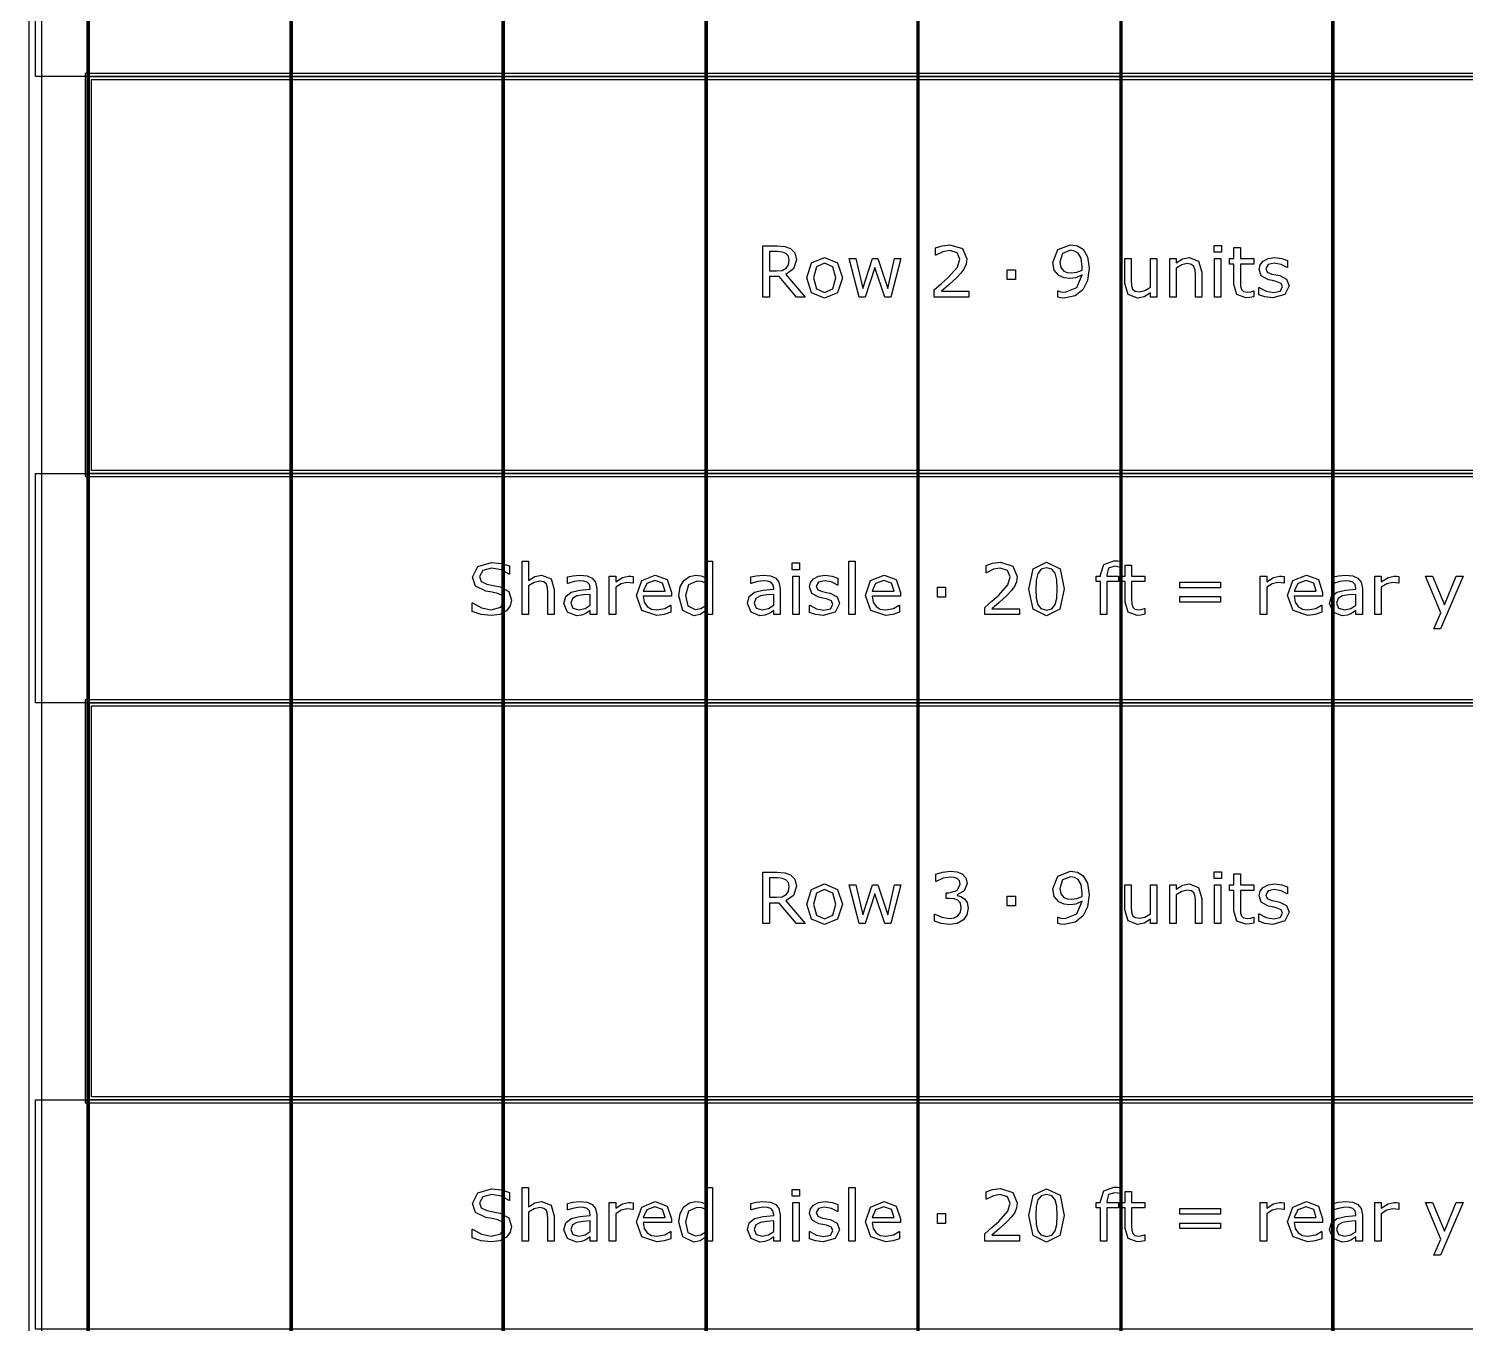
# Model space of a CAD drawing. Header units: inches. Extents: x -33163 to 19162, y -8858 to 30669.
# Drawn here: x 16442 to 17964, y 27887 to 29259 of the extents above; entities that cross this region are included whole.
import ezdxf

# ---------------------------------------------------------------- set-up
doc = ezdxf.new("R2010")
doc.units = ezdxf.units.IN
doc.layers.add('Layer 1', color=7, linetype='Continuous')

msp = doc.modelspace()

# ---------------------------------------------------------------- linework, layer by layer
at = {"layer": 'Layer 1', "color": 7}
for points in [[(16441.96827, 30123.18718), (16441.96827, 25890.37361), (18551.35933, 25890.37361), (18551.35933, 30123.18718), (16441.96827, 30123.18718)], [(16503.70288, 29872.96009), (16503.70288, 26131.24642), (16506.51648, 26131.24642), (16506.51648, 29872.96009), (16503.70288, 29872.96009)], [(16718.85141, 29872.96009), (16718.85141, 26131.24642), (16721.66502, 26131.24642), (16721.66502, 29872.96009), (16718.85141, 29872.96009)], [(16943.35423, 29872.96009), (16943.35423, 26131.24642), (16946.16784, 26131.24642), (16946.16784, 29872.96009), (16943.35423, 29872.96009)], [(17158.50277, 29872.96009), (17158.50277, 26131.24642), (17161.31638, 26131.24642), (17161.31638, 29872.96009), (17158.50277, 29872.96009)], [(17383.00559, 29872.96009), (17383.00559, 26131.24642), (17385.8192, 26131.24642), (17385.8192, 29872.96009), (17383.00559, 29872.96009)], [(17598.15412, 29872.96009), (17598.15412, 26131.24642), (17600.96773, 26131.24642), (17600.96773, 29872.96009), (17598.15412, 29872.96009)], [(17822.65695, 29872.96009), (17822.65695, 26131.24642), (17825.47055, 26131.24642), (17825.47055, 29872.96009), (17822.65695, 29872.96009)], [(16505.10968, 29208.80591), (18488.21793, 29208.80591), (18488.21793, 28787.86313), (16505.10968, 28787.86313), (16505.10968, 29208.80591)], [(16508.38004, 29205.53556), (18484.94757, 29205.53556), (18484.94757, 28791.13348), (16508.38004, 28791.13348), (16508.38004, 29205.53556)], [(16505.10968, 28544.65174), (18488.21793, 28544.65174), (18488.21793, 28123.70895), (16505.10968, 28123.70895), (16505.10968, 28544.65174)], [(16508.38004, 28541.38138), (18484.94757, 28541.38138), (18484.94757, 28126.97931), (16508.38004, 28126.97931), (16508.38004, 28541.38138)]]:
    msp.add_lwpolyline(points, close=True, dxfattribs=at)
for points in [[(16455.99968, 30109.15577), (18537.32793, 30109.15577), (18537.32793, 25904.40502), (16455.99968, 25904.40502), (16455.99968, 30109.15577)], [(16505.10968, 29872.96009), (16505.10968, 26131.24642)], [(16720.25822, 29872.96009), (16720.25822, 26131.24642)], [(16944.76104, 29872.96009), (16944.76104, 26131.24642)], [(17159.90957, 29872.96009), (17159.90957, 26131.24642)], [(17384.41239, 29872.96009), (17384.41239, 26131.24642)], [(17599.56093, 29872.96009), (17599.56093, 26131.24642)], [(17824.06375, 29872.96009), (17824.06375, 26131.24642)], [(16448.98397, 29452.0173), (18544.34363, 29452.0173), (18544.34363, 29208.80591), (16448.98397, 29208.80591), (16448.98397, 29452.0173)], [(16501.83932, 29212.07627), (16501.83932, 28784.59277), (18491.48828, 28784.59277), (18491.48828, 29212.07627), (16501.83932, 29212.07627)], [(17264.88952, 28974.94881), (17255.49868, 28974.94881), (17237.3017, 28996.58058), (17227.10692, 28996.58058), (17227.10692, 28974.94881), (17219.87202, 28974.94881), (17219.87202, 29029.35715), (17235.10924, 29029.35715), (17243.33079, 29028.69955), (17249.25028, 29026.43412), (17253.85436, 29021.72041), (17255.53524, 29014.55858), (17252.57544, 29004.69271), (17244.42704, 28998.73666), (17264.88952, 28974.94881)], [(17247.97136, 29014.04682), (17247.13136, 29018.1758), (17244.42739, 29021.2452), (17240.70028, 29022.70684), (17235.62118, 29023.14556), (17227.10728, 29023.14556), (17227.10728, 29002.61), (17234.41533, 29002.61), (17240.40797, 29003.19462), (17244.75619, 29005.46016), (17247.16785, 29008.96799), (17247.97136, 29014.0471), (17247.97136, 29014.04682)], [(17438.45527, 28974.94881), (17401.62277, 28974.94881), (17401.62277, 28982.58573), (17409.29628, 28989.16293), (17416.4947, 28995.70364), (17426.1047, 29006.48294), (17428.69904, 29015.14303), (17425.88547, 29021.75682), (17418.10242, 29024.16845), (17410.90401, 29022.99916), (17403.34023, 29019.41824), (17402.97449, 29019.41824), (17402.97449, 29027.09165), (17409.88066, 29029.43023), (17418.28482, 29030.48989), (17431.4028, 29026.43395), (17436.153, 29015.50842), (17435.34946, 29009.6985), (17433.04747, 29004.61949), (17429.68572, 29000.1615), (17425.04516, 28995.30166), (17416.9698, 28987.84752), (17409.18675, 28981.19721), (17438.45538, 28981.19721), (17438.45527, 28974.94881)], [(17565.79775, 29005.42328), (17564.15347, 28992.48809), (17559.25714, 28982.58573), (17550.92596, 28976.15466), (17539.16005, 28973.88915), (17535.57914, 28974.10804), (17532.58274, 28974.72919), (17532.58274, 28981.7084), (17532.94852, 28981.7084), (17535.94477, 28980.64875), (17540.25654, 28980.17354), (17552.89943, 28984.9969), (17558.23426, 28998.37063), (17551.83977, 28995.44743), (17545.29906, 28994.57091), (17539.19678, 28995.22851), (17533.75232, 28997.78636), (17528.89248, 29003.4501), (17527.28479, 29011.67158), (17532.76574, 29025.22799), (17546.13944, 29030.45319), (17553.4475, 29029.21086), (17559.3305, 29025.5569), (17564.11726, 29017.73726), (17565.79803, 29005.42318), (17565.79775, 29005.42328)], [(17558.41669, 29006.99452), (17557.2474, 29016.09305), (17554.03184, 29021.42792), (17550.34129, 29023.7665), (17546.06612, 29024.49703), (17537.7349, 29021.20836), (17534.70216, 29011.96371), (17535.68866, 29006.29998), (17539.01382, 29002.46331), (17542.63133, 29000.92856), (17547.01614, 29000.56281), (17552.78951, 29001.32987), (17558.27057, 29003.55878), (17558.34538, 29005.05697), (17558.42022, 29006.9936), (17558.41669, 29006.99452)], [(17705.89285, 29022.59721), (17698.14629, 29022.59721), (17698.14629, 29029.72255), (17705.89285, 29029.72255), (17705.89285, 29022.59721)], [(17740.24058, 28975.31455), (17736.00196, 28974.47456), (17731.94595, 28974.14526), (17722.44555, 28977.50701), (17719.19343, 28988.28634), (17719.19343, 29009.99116), (17714.55287, 29009.99116), (17714.55287, 29015.76453), (17719.19343, 29015.76453), (17719.19343, 29027.49399), (17726.06302, 29027.49399), (17726.06302, 29015.76453), (17740.24058, 29015.76453), (17740.24058, 29009.99116), (17726.06302, 29009.99116), (17726.06302, 28991.39223), (17726.20896, 28986.34971), (17727.23213, 28982.98807), (17729.42448, 28980.83217), (17733.73625, 28980.17457), (17737.24412, 28980.64977), (17739.87501, 28981.4898), (17740.24076, 28981.4898), (17740.24058, 28975.31455)], [(17304.31633, 28995.33825), (17299.20067, 28979.58938), (17285.49813, 28973.81611), (17271.72244, 28979.58938), (17266.64344, 28995.33825), (17271.72244, 29011.08702), (17285.49813, 29016.89698), (17299.20067, 29011.08702), (17304.31633, 28995.33825), (17304.31633, 28995.33825)], [(17297.22755, 28995.33825), (17294.12166, 29007.10416), (17285.49813, 29010.97739), (17276.80155, 29007.10416), (17273.73222, 28995.33825), (17276.83814, 28983.68187), (17285.49813, 28979.73557), (17294.08507, 28983.64539), (17297.22755, 28995.33825), (17297.22755, 28995.33825)], [(17366.28845, 29015.76418), (17355.65528, 28974.94881), (17349.29724, 28974.94881), (17338.81026, 29006.4099), (17328.39632, 28974.94881), (17322.07488, 28974.94881), (17311.33204, 29015.76418), (17318.49386, 29015.76418), (17325.9847, 28984.15697), (17336.17937, 29015.76418), (17341.8431, 29015.76418), (17352.2936, 28984.15697), (17359.38238, 29015.76418), (17366.28845, 29015.76418)], [(17487.60183, 28993.62079), (17478.86877, 28993.62079), (17478.86877, 29003.96168), (17487.60183, 29003.96168), (17487.60183, 28993.62079)], [(17637.63577, 28974.94881), (17630.76626, 28974.94881), (17630.76626, 28979.47985), (17624.11591, 28975.27772), (17617.10021, 28973.81611), (17607.08822, 28977.72589), (17603.50723, 28989.27257), (17603.50723, 29015.76418), (17610.37682, 29015.76418), (17610.37682, 28992.52468), (17610.66867, 28987.18974), (17611.911, 28983.42612), (17614.46885, 28981.08757), (17619.03638, 28980.357), (17624.8462, 28981.74545), (17630.7658, 28985.28988), (17630.7658, 29015.76436), (17637.63531, 29015.76436), (17637.63577, 28974.94881)], [(17685.28413, 28974.94881), (17678.41466, 28974.94881), (17678.41466, 28998.18842), (17678.08536, 29003.4502), (17676.87951, 29007.32343), (17674.24862, 29009.58893), (17669.79073, 29010.35599), (17663.90783, 29008.96743), (17658.02482, 29005.423), (17658.02482, 28974.94881), (17651.15524, 28974.94881), (17651.15524, 29015.76418), (17658.02521, 29015.76418), (17658.02521, 29011.23325), (17664.67553, 29015.39879), (17671.72775, 29016.89698), (17681.81286, 29012.91402), (17685.28413, 29001.44042), (17685.28413, 28974.94881)], [(17705.45434, 28974.94881), (17698.58483, 28974.94881), (17698.58483, 29015.76418), (17705.45434, 29015.76418), (17705.45434, 28974.94881)], [(17777.69428, 28986.71511), (17773.05364, 28977.5435), (17760.44731, 28973.96259), (17752.11613, 28975.02224), (17745.79468, 28977.39738), (17745.79468, 28985.10738), (17746.16043, 28985.10738), (17753.3954, 28981.19756), (17761.03233, 28979.77255), (17768.12111, 28981.23415), (17770.67893, 28985.83813), (17769.2904, 28989.49219), (17763.95554, 28991.6115), (17760.1188, 28992.37856), (17755.84362, 28993.32858), (17748.20666, 28997.49422), (17745.97775, 29004.29066), (17747.00092, 29009.04086), (17750.17988, 29013.02372), (17755.36859, 29015.72776), (17762.45737, 29016.75086), (17769.83847, 29015.83694), (17776.08683, 29013.68115), (17776.08683, 29006.33653), (17775.72109, 29006.33653), (17769.3266, 29009.58865), (17761.9454, 29010.94062), (17755.58747, 29009.47901), (17752.99307, 29005.20384), (17754.56431, 29001.40365), (17759.53378, 28999.32083), (17763.7725, 28998.44435), (17767.71877, 28997.64081), (17775.09987, 28993.87721), (17777.69428, 28986.71528), (17777.69428, 28986.71511)], [(16448.98397, 28787.86313), (18544.34363, 28787.86313), (18544.34363, 28544.65174), (16448.98397, 28544.65174), (16448.98397, 28787.86313)], [(16953.76817, 28653.72418), (16952.27001, 28647.43923), (16948.14103, 28642.17744), (16941.308, 28638.52348), (16931.95372, 28637.20797), (16921.3571, 28638.30421), (16911.8201, 28641.55633), (16911.8201, 28650.6183), (16912.33179, 28650.6183), (16921.86876, 28645.31992), (16932.02697, 28643.45637), (16942.47747, 28645.97762), (16946.24106, 28652.70101), (16944.45066, 28658.03584), (16939.07923, 28660.70333), (16933.12318, 28661.90918), (16926.3632, 28663.11495), (16915.62046, 28668.34025), (16912.14911, 28678.02334), (16917.92249, 28689.20469), (16932.57511, 28693.58954), (16943.09869, 28692.49329), (16951.576, 28689.78935), (16951.576, 28681.23889), (16951.06434, 28681.23889), (16942.87931, 28685.58722), (16932.53845, 28687.34114), (16923.18417, 28684.92941), (16919.6763, 28678.7176), (16921.43025, 28673.38277), (16927.60557, 28670.42297), (16934.25581, 28669.18064), (16941.56383, 28667.68248), (16950.69895, 28662.82264), (16953.76828, 28653.72418), (16953.76817, 28653.72418)], [(16998.96835, 28638.19458), (16992.09888, 28638.19458), (16992.09888, 28661.43419), (16991.76958, 28666.69597), (16990.56374, 28670.5692), (16987.93284, 28672.8347), (16983.47495, 28673.60176), (16977.59205, 28672.2132), (16971.70905, 28668.66877), (16971.70905, 28638.19458), (16964.83946, 28638.19458), (16964.83946, 28695.05114), (16971.70905, 28695.05114), (16971.70905, 28674.47902), (16978.35939, 28678.64456), (16985.41158, 28680.14275), (16995.49672, 28676.15979), (16998.968, 28664.68619), (16998.96835, 28638.19458)], [(17166.76084, 28638.19458), (17159.89133, 28638.19458), (17159.89133, 28642.46975), (17153.71601, 28638.48689), (17146.73686, 28637.06188), (17135.11708, 28642.68902), (17130.84187, 28658.29171), (17132.3035, 28667.53636), (17136.32292, 28674.44243), (17142.09622, 28678.68115), (17148.96581, 28680.14275), (17154.66603, 28679.44867), (17159.89133, 28677.36584), (17159.89133, 28695.05132), (17166.76084, 28695.05132), (17166.76084, 28638.19458)], [(17258.91512, 28685.84298), (17251.16867, 28685.84298), (17251.16867, 28692.96832), (17258.91512, 28692.96832), (17258.91512, 28685.84298)], [(17318.00063, 28638.19458), (17311.13111, 28638.19458), (17311.13111, 28695.05114), (17318.00063, 28695.05114), (17318.00063, 28638.19458)], [(17491.96844, 28638.19458), (17455.13593, 28638.19458), (17455.13593, 28645.8315), (17462.80934, 28652.4087), (17470.00775, 28658.94941), (17479.61776, 28669.72871), (17482.21217, 28678.3888), (17479.39859, 28685.00259), (17471.61555, 28687.41421), (17464.41706, 28686.24492), (17456.85329, 28682.66401), (17456.48754, 28682.66401), (17456.48754, 28690.33742), (17463.39361, 28692.676), (17471.79787, 28693.73566), (17484.91575, 28689.67972), (17489.66595, 28678.75419), (17488.86241, 28672.94427), (17486.56035, 28667.86526), (17483.19867, 28663.40727), (17478.55803, 28658.54743), (17470.48267, 28651.09329), (17462.69963, 28644.44298), (17491.96833, 28644.44298), (17491.96844, 28638.19458)], [(17539.4706, 28665.41705), (17534.86652, 28643.89491), (17520.6524, 28637.06188), (17506.32864, 28644.00444), (17501.8342, 28665.3439), (17506.40179, 28686.75651), (17520.6524, 28693.69906), (17534.93967, 28686.64687), (17539.4706, 28665.41705), (17539.4706, 28665.41705)], [(17529.86056, 28648.82779), (17531.57792, 28655.77045), (17532.05313, 28665.41705), (17531.57792, 28675.06365), (17529.82401, 28682.0062), (17526.31614, 28686.24492), (17520.6524, 28687.66994), (17514.95218, 28686.24492), (17511.40775, 28681.93316), (17509.69039, 28674.88097), (17509.25167, 28665.3439), (17509.65391, 28655.80694), (17511.37137, 28648.93742), (17514.76957, 28644.58906), (17520.65251, 28643.09097), (17526.3528, 28644.51602), (17529.86067, 28648.82779), (17529.86056, 28648.82779)], [(17599.43305, 28688.40079), (17599.0673, 28688.40079), (17596.10751, 28689.05839), (17592.89198, 28689.42417), (17586.46091, 28687.45105), (17584.48772, 28680.39876), (17584.48772, 28679.01023), (17596.87485, 28679.01023), (17596.87485, 28673.23686), (17584.70699, 28673.23686), (17584.70699, 28638.19458), (17577.83737, 28638.19458), (17577.83737, 28673.23658), (17573.1968, 28673.23658), (17573.1968, 28679.00995), (17577.83737, 28679.00995), (17577.83737, 28680.36192), (17581.45488, 28691.50671), (17591.90537, 28695.4165), (17596.03446, 28695.19761), (17599.4327, 28694.68596), (17599.43305, 28688.40079)], [(17624.97464, 28638.55997), (17620.73596, 28637.71994), (17616.68001, 28637.39068), (17607.17954, 28640.75243), (17603.9275, 28651.53172), (17603.9275, 28673.23658), (17599.28686, 28673.23658), (17599.28686, 28679.00995), (17603.9275, 28679.00995), (17603.9275, 28690.73937), (17610.79701, 28690.73937), (17610.79701, 28679.00995), (17624.97464, 28679.00995), (17624.97464, 28673.23658), (17610.79701, 28673.23658), (17610.79701, 28654.63765), (17610.94295, 28649.59513), (17611.96602, 28646.23345), (17614.15847, 28644.07759), (17618.47014, 28643.41999), (17621.97801, 28643.89519), (17624.6089, 28644.73519), (17624.97464, 28644.73519), (17624.97464, 28638.55997)], [(17043.91281, 28638.19458), (17037.07979, 28638.19458), (17037.07979, 28642.54283), (17034.59509, 28640.78888), (17031.59873, 28639.03496), (17027.65243, 28637.64651), (17022.42712, 28637.06188), (17013.07284, 28640.71584), (17009.23617, 28650.03364), (17011.20939, 28657.52437), (17016.90962, 28662.0553), (17025.86192, 28664.28424), (17037.07979, 28665.16072), (17037.07979, 28666.22038), (17036.23976, 28670.09371), (17033.90118, 28672.50534), (17030.39334, 28673.63807), (17026.11813, 28673.92992), (17020.08893, 28673.19935), (17013.21942, 28671.15308), (17012.85368, 28671.15308), (17012.85368, 28678.13223), (17018.66353, 28679.33808), (17026.15427, 28679.99568), (17033.64496, 28679.26514), (17039.1991, 28676.85341), (17042.70693, 28672.50516), (17043.91281, 28665.8914), (17043.91281, 28638.19458)], [(17082.60884, 28671.51922), (17082.24309, 28671.51922), (17079.24674, 28672.03091), (17075.8485, 28672.2133), (17069.70978, 28670.78826), (17064.00955, 28667.17079), (17064.00955, 28638.19458), (17057.13994, 28638.19458), (17057.13994, 28679.00995), (17064.00955, 28679.00995), (17064.00955, 28672.98082), (17071.20794, 28677.62139), (17077.60246, 28679.00995), (17080.19686, 28678.90049), (17082.60849, 28678.57123), (17082.60884, 28671.51922)], [(17123.24153, 28657.88976), (17093.1689, 28657.88976), (17094.3017, 28651.31245), (17097.40763, 28646.74497), (17101.90207, 28644.11407), (17107.67544, 28643.23755), (17116.04312, 28644.88187), (17122.07224, 28648.17054), (17122.43799, 28648.17054), (17122.43799, 28640.67981), (17115.34921, 28638.23163), (17107.74887, 28637.24502), (17091.89047, 28642.72608), (17086.19014, 28658.36521), (17091.63461, 28674.26021), (17106.03141, 28680.14321), (17118.74744, 28675.31986), (17123.24189, 28661.61732), (17123.24153, 28657.88976)], [(17116.55463, 28663.15155), (17113.81417, 28671.51922), (17105.66566, 28674.47902), (17096.85956, 28671.2269), (17093.1689, 28663.15155), (17116.55463, 28663.15155)], [(17159.89133, 28648.24313), (17159.89133, 28671.66541), (17154.92186, 28673.38277), (17150.1351, 28673.85798), (17141.1462, 28669.83852), (17137.93065, 28658.43801), (17140.41542, 28647.36636), (17148.38118, 28643.60277), (17154.30064, 28644.88159), (17159.89133, 28648.24334), (17159.89133, 28648.24313)], [(17238.30652, 28638.19458), (17231.47349, 28638.19458), (17231.47349, 28642.54283), (17228.98882, 28640.78888), (17225.99243, 28639.03496), (17222.04616, 28637.64651), (17216.82086, 28637.06188), (17207.46658, 28640.71584), (17203.62991, 28650.03364), (17205.6031, 28657.52437), (17211.30332, 28662.0553), (17220.25565, 28664.28424), (17231.47349, 28665.16072), (17231.47349, 28666.22038), (17230.63349, 28670.09371), (17228.29491, 28672.50534), (17224.78704, 28673.63807), (17220.51187, 28673.92992), (17214.48267, 28673.19935), (17207.61316, 28671.15308), (17207.24741, 28671.15308), (17207.24741, 28678.13223), (17213.05723, 28679.33808), (17220.54797, 28679.99568), (17228.0387, 28679.26514), (17233.5928, 28676.85341), (17237.10067, 28672.50516), (17238.30652, 28665.8914), (17238.30652, 28638.19458)], [(17258.47669, 28638.19458), (17251.6071, 28638.19458), (17251.6071, 28679.00995), (17258.47669, 28679.00995), (17258.47669, 28638.19458)], [(17301.22869, 28649.96049), (17296.58812, 28640.78888), (17283.98172, 28637.20797), (17275.65061, 28638.26762), (17269.32917, 28640.64279), (17269.32917, 28648.35276), (17269.69491, 28648.35276), (17276.92989, 28644.44298), (17284.56674, 28643.01793), (17291.65549, 28644.47953), (17294.21334, 28649.08351), (17292.82478, 28652.73761), (17287.48995, 28654.85688), (17283.65328, 28655.62394), (17279.378, 28656.57396), (17271.74118, 28660.7396), (17269.51223, 28667.53607), (17270.5353, 28672.28628), (17273.71437, 28676.26914), (17278.90301, 28678.97318), (17285.99186, 28679.99624), (17293.37295, 28679.08236), (17299.62132, 28676.92656), (17299.62132, 28669.58195), (17299.25557, 28669.58195), (17292.86109, 28672.83406), (17285.47999, 28674.18603), (17279.12196, 28672.72443), (17276.52766, 28668.44922), (17278.09889, 28664.64907), (17283.06837, 28662.56625), (17287.30699, 28661.68973), (17291.25336, 28660.88619), (17298.63446, 28657.12259), (17301.22876, 28649.96066), (17301.22869, 28649.96049)], [(17365.75862, 28657.88976), (17335.6861, 28657.88976), (17336.81883, 28651.31245), (17339.92472, 28646.74497), (17344.41916, 28644.11407), (17350.19253, 28643.23755), (17358.56024, 28644.88187), (17364.58937, 28648.17054), (17364.95512, 28648.17054), (17364.95512, 28640.67981), (17357.86633, 28638.23163), (17350.26597, 28637.24502), (17334.40756, 28642.72608), (17328.70727, 28658.36521), (17334.15173, 28674.26021), (17348.54864, 28680.14321), (17361.26457, 28675.31986), (17365.75901, 28661.61732), (17365.75862, 28657.88976)], [(17359.07183, 28663.15155), (17356.3313, 28671.51922), (17348.18279, 28674.47902), (17339.37665, 28671.2269), (17335.6861, 28663.15155), (17359.07183, 28663.15155)], [(17705.10719, 28666.76902), (17661.77056, 28666.76902), (17661.77056, 28672.61543), (17705.10719, 28672.61543), (17705.10719, 28666.76902)], [(17772.59696, 28671.51922), (17772.23118, 28671.51922), (17769.23493, 28672.03091), (17765.83669, 28672.2133), (17759.69793, 28670.78826), (17753.99774, 28667.17079), (17753.99774, 28638.19458), (17747.12813, 28638.19458), (17747.12813, 28679.00995), (17753.99774, 28679.00995), (17753.99774, 28672.98082), (17761.19613, 28677.62139), (17767.59061, 28679.00995), (17770.18495, 28678.90049), (17772.59668, 28678.57123), (17772.59696, 28671.51922)], [(17813.22962, 28657.88976), (17783.15699, 28657.88976), (17784.28979, 28651.31245), (17787.39571, 28646.74497), (17791.89016, 28644.11407), (17797.66342, 28643.23755), (17806.0312, 28644.88187), (17812.06033, 28648.17054), (17812.42607, 28648.17054), (17812.42607, 28640.67981), (17805.33733, 28638.23163), (17797.73696, 28637.24502), (17781.87845, 28642.72608), (17776.17823, 28658.36521), (17781.62269, 28674.26021), (17796.01953, 28680.14321), (17808.73553, 28675.31986), (17813.23001, 28661.61732), (17813.22962, 28657.88976)], [(17806.54271, 28663.15155), (17803.80218, 28671.51922), (17795.65375, 28674.47902), (17786.84753, 28671.2269), (17783.15699, 28663.15155), (17806.54271, 28663.15155)], [(17855.36037, 28638.19458), (17848.52734, 28638.19458), (17848.52734, 28642.54283), (17846.04267, 28640.78888), (17843.04639, 28639.03496), (17839.10001, 28637.64651), (17833.87482, 28637.06188), (17824.52053, 28640.71584), (17820.68376, 28650.03364), (17822.65695, 28657.52437), (17828.35717, 28662.0553), (17837.30961, 28664.28424), (17848.52734, 28665.16072), (17848.52734, 28666.22038), (17847.68734, 28670.09371), (17845.34876, 28672.50534), (17841.84089, 28673.63807), (17837.56572, 28673.92992), (17831.53659, 28673.19935), (17824.66701, 28671.15308), (17824.30126, 28671.15308), (17824.30126, 28678.13223), (17830.11112, 28679.33808), (17837.60192, 28679.99568), (17845.09265, 28679.26514), (17850.64675, 28676.85341), (17854.15462, 28672.50516), (17855.36037, 28665.8914), (17855.36037, 28638.19458)], [(17894.05643, 28671.51922), (17893.69068, 28671.51922), (17890.6944, 28672.03091), (17887.2962, 28672.2133), (17881.15743, 28670.78826), (17875.45711, 28667.17079), (17875.45711, 28638.19458), (17868.58763, 28638.19458), (17868.58763, 28679.00995), (17875.45711, 28679.00995), (17875.45711, 28672.98082), (17882.65552, 28677.62139), (17889.05011, 28679.00995), (17891.64442, 28678.90049), (17894.05607, 28678.57123), (17894.05643, 28671.51922)], [(17962.13082, 28679.00995), (17938.30659, 28623.14007), (17930.96198, 28623.14007), (17938.56235, 28640.16777), (17922.30196, 28679.00995), (17929.7562, 28679.00995), (17942.28945, 28648.75471), (17954.93233, 28679.00995), (17962.13082, 28679.00995)], [(17037.07979, 28648.24313), (17037.07979, 28659.60708), (17029.6621, 28659.05894), (17022.93871, 28657.99929), (17018.15195, 28655.36839), (17016.32495, 28650.50856), (17018.44426, 28645.21021), (17024.9119, 28643.45626), (17031.52569, 28644.84482), (17037.07979, 28648.24305), (17037.07979, 28648.24313)], [(17231.47349, 28648.24313), (17231.47349, 28659.60708), (17224.05584, 28659.05894), (17217.33245, 28657.99929), (17212.54565, 28655.36839), (17210.71869, 28650.50856), (17212.838, 28645.21021), (17219.30563, 28643.45626), (17225.91939, 28644.84482), (17231.47349, 28648.24305), (17231.47349, 28648.24313)], [(17413.69933, 28656.86655), (17404.96627, 28656.86655), (17404.96627, 28667.20745), (17413.69933, 28667.20745), (17413.69933, 28656.86655)], [(17705.10719, 28651.42209), (17661.77056, 28651.42209), (17661.77056, 28657.26854), (17705.10719, 28657.26854), (17705.10719, 28651.42209)], [(17848.52734, 28648.24313), (17848.52734, 28659.60708), (17841.10979, 28659.05894), (17834.3864, 28657.99929), (17829.59961, 28655.36839), (17827.77254, 28650.50856), (17829.89192, 28645.21021), (17836.35948, 28643.45626), (17842.97324, 28644.84482), (17848.52734, 28648.24305), (17848.52734, 28648.24313)], [(16501.83932, 28547.92209), (16501.83932, 28120.43859), (18491.48828, 28120.43859), (18491.48828, 28547.92209), (16501.83932, 28547.92209)], [(17264.88952, 28310.79463), (17255.49868, 28310.79463), (17237.3017, 28332.42641), (17227.10692, 28332.42641), (17227.10692, 28310.79463), (17219.87202, 28310.79463), (17219.87202, 28365.20298), (17235.10924, 28365.20298), (17243.33079, 28364.54538), (17249.25028, 28362.27995), (17253.85436, 28357.56623), (17255.53524, 28350.4044), (17252.57544, 28340.53854), (17244.42704, 28334.58249), (17264.88952, 28310.79463)], [(17433.66851, 28336.99393), (17436.55524, 28333.04763), (17437.68793, 28326.9089), (17436.33597, 28320.07587), (17432.53578, 28314.66786), (17426.06815, 28310.86768), (17417.9563, 28309.66193), (17409.04045, 28310.75804), (17401.84204, 28313.09662), (17401.84204, 28320.73354), (17402.39021, 28320.73354), (17409.69823, 28317.33534), (17417.81018, 28315.98338), (17422.70658, 28316.7504), (17426.90871, 28319.01594), (17429.39341, 28322.56026), (17430.23436, 28327.45669), (17429.28423, 28332.28), (17426.72649, 28335.31278), (17422.74363, 28336.84753), (17417.70101, 28337.28625), (17414.41241, 28337.28625), (17414.41241, 28343.35193), (17416.97026, 28343.35193), (17425.81296, 28345.65392), (17429.13811, 28352.45046), (17428.29812, 28355.88518), (17425.95954, 28358.33339), (17422.59779, 28359.64888), (17418.54188, 28360.01462), (17411.16068, 28358.77229), (17403.77959, 28355.26442), (17403.41384, 28355.26442), (17403.41384, 28362.90127), (17410.31991, 28365.23985), (17418.72417, 28366.33606), (17425.73991, 28365.60549), (17431.22094, 28363.26691), (17435.20383, 28359.02822), (17436.5558, 28353.21837), (17433.34025, 28345.28913), (17425.81296, 28341.05051), (17425.81296, 28340.53882), (17429.83241, 28339.29649), (17433.66905, 28336.99439), (17433.66851, 28336.99393)], [(17565.79775, 28341.26911), (17564.15347, 28328.33391), (17559.25714, 28318.43156), (17550.92596, 28312.00048), (17539.16005, 28309.73498), (17535.57914, 28309.95386), (17532.58274, 28310.57501), (17532.58274, 28317.55423), (17532.94852, 28317.55423), (17535.94477, 28316.49457), (17540.25654, 28316.01937), (17552.89943, 28320.84272), (17558.23426, 28334.21646), (17551.83977, 28331.29325), (17545.29906, 28330.41673), (17539.19678, 28331.07433), (17533.75232, 28333.63218), (17528.89248, 28339.29592), (17527.28479, 28347.5174), (17532.76574, 28361.07382), (17546.13944, 28366.29901), (17553.4475, 28365.05668), (17559.3305, 28361.40272), (17564.11726, 28353.58309), (17565.79803, 28341.269), (17565.79775, 28341.26911)], [(17705.89285, 28358.44303), (17698.14629, 28358.44303), (17698.14629, 28365.56837), (17705.89285, 28365.56837), (17705.89285, 28358.44303)], [(17740.24058, 28311.16038), (17736.00196, 28310.32038), (17731.94595, 28309.99109), (17722.44555, 28313.35284), (17719.19343, 28324.13217), (17719.19343, 28345.83699), (17714.55287, 28345.83699), (17714.55287, 28351.61036), (17719.19343, 28351.61036), (17719.19343, 28363.33981), (17726.06302, 28363.33981), (17726.06302, 28351.61036), (17740.24058, 28351.61036), (17740.24058, 28345.83699), (17726.06302, 28345.83699), (17726.06302, 28327.23805), (17726.20896, 28322.19554), (17727.23213, 28318.83389), (17729.42448, 28316.67799), (17733.73625, 28316.02039), (17737.24412, 28316.4956), (17739.87501, 28317.33563), (17740.24076, 28317.33563), (17740.24058, 28311.16038)], [(17247.97136, 28349.89264), (17247.13136, 28354.02163), (17244.42739, 28357.09103), (17240.70028, 28358.55267), (17235.62118, 28358.99138), (17227.10728, 28358.99138), (17227.10728, 28338.45582), (17234.41533, 28338.45582), (17240.40797, 28339.04045), (17244.75619, 28341.30598), (17247.16785, 28344.81382), (17247.97136, 28349.89293), (17247.97136, 28349.89264)], [(17304.31633, 28331.18408), (17299.20067, 28315.4352), (17285.49813, 28309.66193), (17271.72244, 28315.4352), (17266.64344, 28331.18408), (17271.72244, 28346.93284), (17285.49813, 28352.74281), (17299.20067, 28346.93284), (17304.31633, 28331.18408), (17304.31633, 28331.18408)], [(17366.28845, 28351.61), (17355.65528, 28310.79463), (17349.29724, 28310.79463), (17338.81026, 28342.25572), (17328.39632, 28310.79463), (17322.07488, 28310.79463), (17311.33204, 28351.61), (17318.49386, 28351.61), (17325.9847, 28320.0028), (17336.17937, 28351.61), (17341.8431, 28351.61), (17352.2936, 28320.0028), (17359.38238, 28351.61), (17366.28845, 28351.61)], [(17558.41669, 28342.84035), (17557.2474, 28351.93887), (17554.03184, 28357.27374), (17550.34129, 28359.61232), (17546.06612, 28360.34286), (17537.7349, 28357.05419), (17534.70216, 28347.80954), (17535.68866, 28342.1458), (17539.01382, 28338.30913), (17542.63133, 28336.77438), (17547.01614, 28336.40863), (17552.78951, 28337.17569), (17558.27057, 28339.4046), (17558.34538, 28340.9028), (17558.42022, 28342.83943), (17558.41669, 28342.84035)], [(17637.63577, 28310.79463), (17630.76626, 28310.79463), (17630.76626, 28315.32567), (17624.11591, 28311.12354), (17617.10021, 28309.66193), (17607.08822, 28313.57172), (17603.50723, 28325.11839), (17603.50723, 28351.61), (17610.37682, 28351.61), (17610.37682, 28328.3705), (17610.66867, 28323.03557), (17611.911, 28319.27194), (17614.46885, 28316.9334), (17619.03638, 28316.20282), (17624.8462, 28317.59128), (17630.7658, 28321.13571), (17630.7658, 28351.61018), (17637.63531, 28351.61018), (17637.63577, 28310.79463)], [(17685.28413, 28310.79463), (17678.41466, 28310.79463), (17678.41466, 28334.03424), (17678.08536, 28339.29603), (17676.87951, 28343.16925), (17674.24862, 28345.43475), (17669.79073, 28346.20181), (17663.90783, 28344.81325), (17658.02482, 28341.26883), (17658.02482, 28310.79463), (17651.15524, 28310.79463), (17651.15524, 28351.61), (17658.02521, 28351.61), (17658.02521, 28347.07907), (17664.67553, 28351.24461), (17671.72775, 28352.74281), (17681.81286, 28348.75984), (17685.28413, 28337.28625), (17685.28413, 28310.79463)], [(17705.45434, 28310.79463), (17698.58483, 28310.79463), (17698.58483, 28351.61), (17705.45434, 28351.61), (17705.45434, 28310.79463)], [(17777.69428, 28322.56093), (17773.05364, 28313.38932), (17760.44731, 28309.80841), (17752.11613, 28310.86806), (17745.79468, 28313.2432), (17745.79468, 28320.9532), (17746.16043, 28320.9532), (17753.3954, 28317.04338), (17761.03233, 28315.61837), (17768.12111, 28317.07998), (17770.67893, 28321.68395), (17769.2904, 28325.33801), (17763.95554, 28327.45732), (17760.1188, 28328.22438), (17755.84362, 28329.1744), (17748.20666, 28333.34005), (17745.97775, 28340.13648), (17747.00092, 28344.88668), (17750.17988, 28348.86955), (17755.36859, 28351.57359), (17762.45737, 28352.59669), (17769.83847, 28351.68276), (17776.08683, 28349.52697), (17776.08683, 28342.18236), (17775.72109, 28342.18236), (17769.3266, 28345.43447), (17761.9454, 28346.78644), (17755.58747, 28345.32484), (17752.99307, 28341.04966), (17754.56431, 28337.24948), (17759.53378, 28335.16665), (17763.7725, 28334.29017), (17767.71877, 28333.48663), (17775.09987, 28329.72304), (17777.69428, 28322.56111), (17777.69428, 28322.56093)], [(17297.22755, 28331.18408), (17294.12166, 28342.94998), (17285.49813, 28346.82321), (17276.80155, 28342.94998), (17273.73222, 28331.18408), (17276.83814, 28319.5277), (17285.49813, 28315.58139), (17294.08507, 28319.49121), (17297.22755, 28331.18408), (17297.22755, 28331.18408)], [(17487.60183, 28329.46661), (17478.86877, 28329.46661), (17478.86877, 28339.8075), (17487.60183, 28339.8075), (17487.60183, 28329.46661)], [(16448.98397, 28123.70895), (18544.34363, 28123.70895), (18544.34363, 27880.49756), (16448.98397, 27880.49756), (16448.98397, 28123.70895)], [(16953.76817, 27989.57001), (16952.27001, 27983.28505), (16948.14103, 27978.02326), (16941.308, 27974.36931), (16931.95372, 27973.05379), (16921.3571, 27974.15004), (16911.8201, 27977.40215), (16911.8201, 27986.46412), (16912.33179, 27986.46412), (16921.86876, 27981.16574), (16932.02697, 27979.30219), (16942.47747, 27981.82345), (16946.24106, 27988.54684), (16944.45066, 27993.88167), (16939.07923, 27996.54915), (16933.12318, 27997.755), (16926.3632, 27998.96078), (16915.62046, 28004.18608), (16912.14911, 28013.86916), (16917.92249, 28025.05051), (16932.57511, 28029.43536), (16943.09869, 28028.33911), (16951.576, 28025.63518), (16951.576, 28017.08472), (16951.06434, 28017.08472), (16942.87931, 28021.43304), (16932.53845, 28023.18696), (16923.18417, 28020.77523), (16919.6763, 28014.56342), (16921.43025, 28009.22859), (16927.60557, 28006.2688), (16934.25581, 28005.02646), (16941.56383, 28003.5283), (16950.69895, 27998.66846), (16953.76828, 27989.57001), (16953.76817, 27989.57001)], [(16998.96835, 27974.0404), (16992.09888, 27974.0404), (16992.09888, 27997.28001), (16991.76958, 28002.5418), (16990.56374, 28006.41502), (16987.93284, 28008.68052), (16983.47495, 28009.44758), (16977.59205, 28008.05902), (16971.70905, 28004.51459), (16971.70905, 27974.0404), (16964.83946, 27974.0404), (16964.83946, 28030.89696), (16971.70905, 28030.89696), (16971.70905, 28010.32484), (16978.35939, 28014.49038), (16985.41158, 28015.98858), (16995.49672, 28012.00561), (16998.968, 28000.53202), (16998.96835, 27974.0404)], [(17166.76084, 27974.0404), (17159.89133, 27974.0404), (17159.89133, 27978.31558), (17153.71601, 27974.33272), (17146.73686, 27972.9077), (17135.11708, 27978.53485), (17130.84187, 27994.13753), (17132.3035, 28003.38218), (17136.32292, 28010.28825), (17142.09622, 28014.52697), (17148.96581, 28015.98858), (17154.66603, 28015.29449), (17159.89133, 28013.21167), (17159.89133, 28030.89714), (17166.76084, 28030.89714), (17166.76084, 27974.0404)], [(17258.91512, 28021.6888), (17251.16867, 28021.6888), (17251.16867, 28028.81414), (17258.91512, 28028.81414), (17258.91512, 28021.6888)], [(17318.00063, 27974.0404), (17311.13111, 27974.0404), (17311.13111, 28030.89696), (17318.00063, 28030.89696), (17318.00063, 27974.0404)], [(17491.96844, 27974.0404), (17455.13593, 27974.0404), (17455.13593, 27981.67733), (17462.80934, 27988.25452), (17470.00775, 27994.79524), (17479.61776, 28005.57453), (17482.21217, 28014.23462), (17479.39859, 28020.84842), (17471.61555, 28023.26004), (17464.41706, 28022.09075), (17456.85329, 28018.50984), (17456.48754, 28018.50984), (17456.48754, 28026.18325), (17463.39361, 28028.52183), (17471.79787, 28029.58148), (17484.91575, 28025.52554), (17489.66595, 28014.60002), (17488.86241, 28008.79009), (17486.56035, 28003.71109), (17483.19867, 27999.25309), (17478.55803, 27994.39325), (17470.48267, 27986.93911), (17462.69963, 27980.2888), (17491.96833, 27980.2888), (17491.96844, 27974.0404)], [(17539.4706, 28001.26287), (17534.86652, 27979.74073), (17520.6524, 27972.9077), (17506.32864, 27979.85026), (17501.8342, 28001.18972), (17506.40179, 28022.60233), (17520.6524, 28029.54489), (17534.93967, 28022.4927), (17539.4706, 28001.26287), (17539.4706, 28001.26287)], [(17599.43305, 28024.24661), (17599.0673, 28024.24661), (17596.10751, 28024.90421), (17592.89198, 28025.27), (17586.46091, 28023.29688), (17584.48772, 28016.24458), (17584.48772, 28014.85606), (17596.87485, 28014.85606), (17596.87485, 28009.08269), (17584.70699, 28009.08269), (17584.70699, 27974.0404), (17577.83737, 27974.0404), (17577.83737, 28009.0824), (17573.1968, 28009.0824), (17573.1968, 28014.85577), (17577.83737, 28014.85577), (17577.83737, 28016.20774), (17581.45488, 28027.35254), (17591.90537, 28031.26232), (17596.03446, 28031.04344), (17599.4327, 28030.53178), (17599.43305, 28024.24661)], [(17043.91281, 27974.0404), (17037.07979, 27974.0404), (17037.07979, 27978.38866), (17034.59509, 27976.6347), (17031.59873, 27974.88079), (17027.65243, 27973.49233), (17022.42712, 27972.9077), (17013.07284, 27976.56166), (17009.23617, 27985.87946), (17011.20939, 27993.37019), (17016.90962, 27997.90112), (17025.86192, 28000.13007), (17037.07979, 28001.00655), (17037.07979, 28002.0662), (17036.23976, 28005.93954), (17033.90118, 28008.35116), (17030.39334, 28009.48389), (17026.11813, 28009.77575), (17020.08893, 28009.04517), (17013.21942, 28006.99891), (17012.85368, 28006.99891), (17012.85368, 28013.97805), (17018.66353, 28015.1839), (17026.15427, 28015.8415), (17033.64496, 28015.11096), (17039.1991, 28012.69924), (17042.70693, 28008.35098), (17043.91281, 28001.73723), (17043.91281, 27974.0404)], [(17082.60884, 28007.36504), (17082.24309, 28007.36504), (17079.24674, 28007.87673), (17075.8485, 28008.05913), (17069.70978, 28006.63408), (17064.00955, 28003.01661), (17064.00955, 27974.0404), (17057.13994, 27974.0404), (17057.13994, 28014.85577), (17064.00955, 28014.85577), (17064.00955, 28008.82665), (17071.20794, 28013.46721), (17077.60246, 28014.85577), (17080.19686, 28014.74632), (17082.60849, 28014.41797), (17082.60884, 28007.36504)], [(17123.24153, 27993.73558), (17093.1689, 27993.73558), (17094.3017, 27987.15828), (17097.40763, 27982.59079), (17101.90207, 27979.9599), (17107.67544, 27979.08338), (17116.04312, 27980.7277), (17122.07224, 27984.01637), (17122.43799, 27984.01637), (17122.43799, 27976.52563), (17115.34921, 27974.07745), (17107.74887, 27973.09084), (17091.89047, 27978.5719), (17086.19014, 27994.21103), (17091.63461, 28010.10603), (17106.03141, 28015.98904), (17118.74744, 28011.16569), (17123.24189, 27997.46315), (17123.24153, 27993.73558)], [(17238.30652, 27974.0404), (17231.47349, 27974.0404), (17231.47349, 27978.38866), (17228.98882, 27976.6347), (17225.99243, 27974.88079), (17222.04616, 27973.49233), (17216.82086, 27972.9077), (17207.46658, 27976.56166), (17203.62991, 27985.87946), (17205.6031, 27993.37019), (17211.30332, 27997.90112), (17220.25565, 28000.13007), (17231.47349, 28001.00655), (17231.47349, 28002.0662), (17230.63349, 28005.93954), (17228.29491, 28008.35116), (17224.78704, 28009.48389), (17220.51187, 28009.77575), (17214.48267, 28009.04517), (17207.61316, 28006.99891), (17207.24741, 28006.99891), (17207.24741, 28013.97805), (17213.05723, 28015.1839), (17220.54797, 28015.8415), (17228.0387, 28015.11096), (17233.5928, 28012.69924), (17237.10067, 28008.35098), (17238.30652, 28001.73723), (17238.30652, 27974.0404)], [(17258.47669, 27974.0404), (17251.6071, 27974.0404), (17251.6071, 28014.85577), (17258.47669, 28014.85577), (17258.47669, 27974.0404)], [(17301.22869, 27985.80631), (17296.58812, 27976.6347), (17283.98172, 27973.05379), (17275.65061, 27974.11345), (17269.32917, 27976.48862), (17269.32917, 27984.19858), (17269.69491, 27984.19858), (17276.92989, 27980.2888), (17284.56674, 27978.86375), (17291.65549, 27980.32536), (17294.21334, 27984.92933), (17292.82478, 27988.58343), (17287.48995, 27990.7027), (17283.65328, 27991.46976), (17279.378, 27992.41978), (17271.74118, 27996.58543), (17269.51223, 28003.3819), (17270.5353, 28008.1321), (17273.71437, 28012.11496), (17278.90301, 28014.819), (17285.99186, 28015.84207), (17293.37295, 28014.92818), (17299.62132, 28012.77238), (17299.62132, 28005.42777), (17299.25557, 28005.42777), (17292.86109, 28008.67989), (17285.47999, 28010.03186), (17279.12196, 28008.57025), (17276.52766, 28004.29504), (17278.09889, 28000.49489), (17283.06837, 27998.41207), (17287.30699, 27997.53555), (17291.25336, 27996.73201), (17298.63446, 27992.96842), (17301.22876, 27985.80649), (17301.22869, 27985.80631)], [(17365.75862, 27993.73558), (17335.6861, 27993.73558), (17336.81883, 27987.15828), (17339.92472, 27982.59079), (17344.41916, 27979.9599), (17350.19253, 27979.08338), (17358.56024, 27980.7277), (17364.58937, 27984.01637), (17364.95512, 27984.01637), (17364.95512, 27976.52563), (17357.86633, 27974.07745), (17350.26597, 27973.09084), (17334.40756, 27978.5719), (17328.70727, 27994.21103), (17334.15173, 28010.10603), (17348.54864, 28015.98904), (17361.26457, 28011.16569), (17365.75901, 27997.46315), (17365.75862, 27993.73558)], [(17529.86056, 27984.67361), (17531.57792, 27991.61627), (17532.05313, 28001.26287), (17531.57792, 28010.90947), (17529.82401, 28017.85202), (17526.31614, 28022.09075), (17520.6524, 28023.51576), (17514.95218, 28022.09075), (17511.40775, 28017.77898), (17509.69039, 28010.72679), (17509.25167, 28001.18972), (17509.65391, 27991.65276), (17511.37137, 27984.78325), (17514.76957, 27980.43489), (17520.65251, 27978.9368), (17526.3528, 27980.36184), (17529.86067, 27984.67361), (17529.86056, 27984.67361)], [(17624.97464, 27974.40579), (17620.73596, 27973.56576), (17616.68001, 27973.2365), (17607.17954, 27976.59825), (17603.9275, 27987.37755), (17603.9275, 28009.0824), (17599.28686, 28009.0824), (17599.28686, 28014.85577), (17603.9275, 28014.85577), (17603.9275, 28026.58519), (17610.79701, 28026.58519), (17610.79701, 28014.85577), (17624.97464, 28014.85577), (17624.97464, 28009.0824), (17610.79701, 28009.0824), (17610.79701, 27990.48347), (17610.94295, 27985.44095), (17611.96602, 27982.07928), (17614.15847, 27979.92341), (17618.47014, 27979.26581), (17621.97801, 27979.74101), (17624.6089, 27980.58101), (17624.97464, 27980.58101), (17624.97464, 27974.40579)], [(17772.59696, 28007.36504), (17772.23118, 28007.36504), (17769.23493, 28007.87673), (17765.83669, 28008.05913), (17759.69793, 28006.63408), (17753.99774, 28003.01661), (17753.99774, 27974.0404), (17747.12813, 27974.0404), (17747.12813, 28014.85577), (17753.99774, 28014.85577), (17753.99774, 28008.82665), (17761.19613, 28013.46721), (17767.59061, 28014.85577), (17770.18495, 28014.74632), (17772.59668, 28014.41797), (17772.59696, 28007.36504)], [(17813.22962, 27993.73558), (17783.15699, 27993.73558), (17784.28979, 27987.15828), (17787.39571, 27982.59079), (17791.89016, 27979.9599), (17797.66342, 27979.08338), (17806.0312, 27980.7277), (17812.06033, 27984.01637), (17812.42607, 27984.01637), (17812.42607, 27976.52563), (17805.33733, 27974.07745), (17797.73696, 27973.09084), (17781.87845, 27978.5719), (17776.17823, 27994.21103), (17781.62269, 28010.10603), (17796.01953, 28015.98904), (17808.73553, 28011.16569), (17813.23001, 27997.46315), (17813.22962, 27993.73558)], [(17855.36037, 27974.0404), (17848.52734, 27974.0404), (17848.52734, 27978.38866), (17846.04267, 27976.6347), (17843.04639, 27974.88079), (17839.10001, 27973.49233), (17833.87482, 27972.9077), (17824.52053, 27976.56166), (17820.68376, 27985.87946), (17822.65695, 27993.37019), (17828.35717, 27997.90112), (17837.30961, 28000.13007), (17848.52734, 28001.00655), (17848.52734, 28002.0662), (17847.68734, 28005.93954), (17845.34876, 28008.35116), (17841.84089, 28009.48389), (17837.56572, 28009.77575), (17831.53659, 28009.04517), (17824.66701, 28006.99891), (17824.30126, 28006.99891), (17824.30126, 28013.97805), (17830.11112, 28015.1839), (17837.60192, 28015.8415), (17845.09265, 28015.11096), (17850.64675, 28012.69924), (17854.15462, 28008.35098), (17855.36037, 28001.73723), (17855.36037, 27974.0404)], [(17894.05643, 28007.36504), (17893.69068, 28007.36504), (17890.6944, 28007.87673), (17887.2962, 28008.05913), (17881.15743, 28006.63408), (17875.45711, 28003.01661), (17875.45711, 27974.0404), (17868.58763, 27974.0404), (17868.58763, 28014.85577), (17875.45711, 28014.85577), (17875.45711, 28008.82665), (17882.65552, 28013.46721), (17889.05011, 28014.85577), (17891.64442, 28014.74632), (17894.05607, 28014.41797), (17894.05643, 28007.36504)], [(17962.13082, 28014.85577), (17938.30659, 27958.9859), (17930.96198, 27958.9859), (17938.56235, 27976.01359), (17922.30196, 28014.85577), (17929.7562, 28014.85577), (17942.28945, 27984.60053), (17954.93233, 28014.85577), (17962.13082, 28014.85577)], [(17116.55463, 27998.99737), (17113.81417, 28007.36504), (17105.66566, 28010.32484), (17096.85956, 28007.07273), (17093.1689, 27998.99737), (17116.55463, 27998.99737)], [(17159.89133, 27984.08895), (17159.89133, 28007.51123), (17154.92186, 28009.22859), (17150.1351, 28009.7038), (17141.1462, 28005.68434), (17137.93065, 27994.28383), (17140.41542, 27983.21218), (17148.38118, 27979.44859), (17154.30064, 27980.72741), (17159.89133, 27984.08916), (17159.89133, 27984.08895)], [(17359.07183, 27998.99737), (17356.3313, 28007.36504), (17348.18279, 28010.32484), (17339.37665, 28007.07273), (17335.6861, 27998.99737), (17359.07183, 27998.99737)], [(17413.69933, 27992.71238), (17404.96627, 27992.71238), (17404.96627, 28003.05327), (17413.69933, 28003.05327), (17413.69933, 27992.71238)], [(17705.10719, 28002.61484), (17661.77056, 28002.61484), (17661.77056, 28008.46125), (17705.10719, 28008.46125), (17705.10719, 28002.61484)], [(17806.54271, 27998.99737), (17803.80218, 28007.36504), (17795.65375, 28010.32484), (17786.84753, 28007.07273), (17783.15699, 27998.99737), (17806.54271, 27998.99737)], [(17037.07979, 27984.08895), (17037.07979, 27995.45291), (17029.6621, 27994.90477), (17022.93871, 27993.84511), (17018.15195, 27991.21422), (17016.32495, 27986.35438), (17018.44426, 27981.05604), (17024.9119, 27979.30208), (17031.52569, 27980.69064), (17037.07979, 27984.08888), (17037.07979, 27984.08895)], [(17231.47349, 27984.08895), (17231.47349, 27995.45291), (17224.05584, 27994.90477), (17217.33245, 27993.84511), (17212.54565, 27991.21422), (17210.71869, 27986.35438), (17212.838, 27981.05604), (17219.30563, 27979.30208), (17225.91939, 27980.69064), (17231.47349, 27984.08888), (17231.47349, 27984.08895)], [(17705.10719, 27987.26791), (17661.77056, 27987.26791), (17661.77056, 27993.11436), (17705.10719, 27993.11436), (17705.10719, 27987.26791)], [(17848.52734, 27984.08895), (17848.52734, 27995.45291), (17841.10979, 27994.90477), (17834.3864, 27993.84511), (17829.59961, 27991.21422), (17827.77254, 27986.35438), (17829.89192, 27981.05604), (17836.35948, 27979.30208), (17842.97324, 27980.69064), (17848.52734, 27984.08888), (17848.52734, 27984.08895)]]:
    msp.add_lwpolyline(points, dxfattribs=at)

doc.saveas('drawing.dxf')
